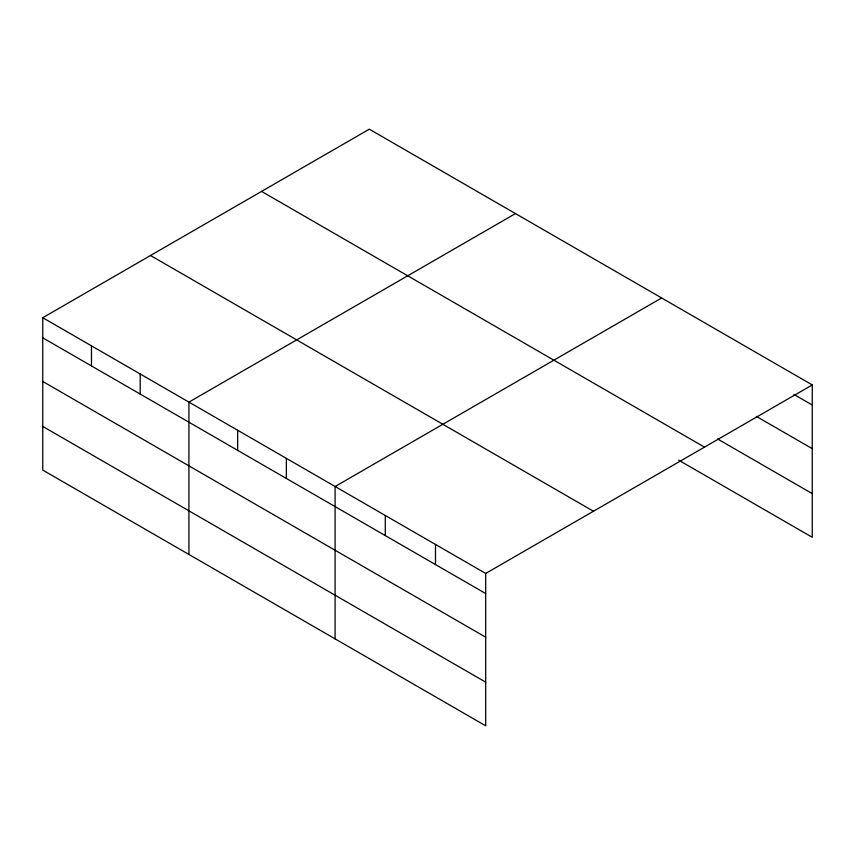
<?xml version="1.0" encoding="UTF-8"?>
<svg xmlns="http://www.w3.org/2000/svg" width="855" height="855" viewBox="0 0 855 855"><rect width="100%" height="100%" fill="white"/><g stroke="black" fill="none" stroke-linecap="round" stroke-linejoin="round"><path stroke-width="1.28" d="M485.693 637.199L485.693 573.448L42.75 317.718L42.75 470.079L485.693 725.81L485.693 637.199L42.75 381.458M42.75 317.718L369.307 129.191L812.25 384.921L812.25 537.282L678.763 460.214M515.48 213.579L188.923 402.117L188.923 554.478M661.652 297.968L335.096 486.506L335.096 638.867M485.693 573.448L812.25 384.921M793.996 394.476L812.25 405.014M756.344 416.385L812.25 448.661M717.559 438.957L812.25 493.634M261.545 191.402L704.488 447.133M150.512 255.506L593.456 511.237M42.75 337.81L485.693 593.552M42.75 426.431L485.693 682.162M435.494 544.475L435.494 564.567M385.295 515.49L385.295 535.583M286.372 458.376L286.372 478.469M237.647 430.247L237.647 450.339M140.199 373.988L140.199 394.08M91.474 345.848L91.474 365.951"/></g></svg>
